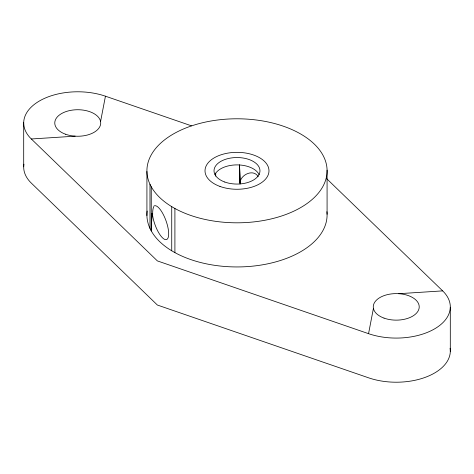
<?xml version="1.0" encoding="UTF-8"?>
<svg xmlns="http://www.w3.org/2000/svg" width="474" height="474" viewBox="0 0 474 474"><rect width="100%" height="100%" fill="white"/><g stroke="black" fill="none" stroke-linecap="round" stroke-linejoin="round"><path stroke-width="0.71" d="M215.694 176.103L215.723 173.158M240.057 184.025L239.571 164.976L240.016 182.715M326.912 211.694A90.084 52.01 0 0 1 275.074 262.069A90.084 52.01 0 0 1 174.906 252.618L171.73 250.782A90.084 52.01 0 0 1 151.253 230.879L151.97 213.472L151.976 213.981M147.165 211.048A90.084 52.01 0 0 0 149.985 228.397L151.253 230.879L151.976 213.727M240.051 182.294C240.999 174.438 253.578 168.691 258.17 176.66M100.577 121.504L105.447 96.192L191.46 125.829M105.447 96.192A54.054 31.207 0 0 0 39.526 100.926A54.054 31.207 0 0 0 31.337 138.983L157.374 260.907L368.553 333.672L373.423 308.361M31.337 138.983L75.176 136.168M398.824 293.696L442.663 290.882A54.054 31.207 0 0 1 434.474 328.944A54.054 31.207 0 0 1 368.553 333.672M149.985 184.262L151.253 186.75A90.084 52.01 0 0 0 171.73 206.646L174.906 208.483A90.084 52.01 0 0 0 319.269 191.994A90.084 52.01 0 0 0 244.104 118.95A90.084 52.01 0 0 0 149.985 184.262L149.985 228.397M326.728 178.734L442.663 290.882M239.571 164.976L240.004 183.142M450.3 307.229L450.3 351.364M327.078 170.154L327.078 214.284M174.906 208.483L174.906 252.618M171.73 206.646L171.73 250.782M151.253 186.75L151.253 230.879M146.922 171.446L146.922 215.581M23.7 122.636L23.7 166.771M214.965 174.402A22.971 13.26 0 0 1 237.284 164.893A22.971 13.26 0 0 1 259.189 174.722M152.687 214.509A17.888 4.835 78.5 0 1 153.641 206.937M153.73 206.231A17.935 5.848 70.2 0 1 166.67 222.703A17.935 5.848 70.2 0 1 164.188 239.139A17.935 5.848 70.2 0 1 152.48 214.497M23.937 164.176A54.054 31.207 0 0 0 31.337 183.118L157.374 305.037L368.553 377.808A54.054 31.207 0 0 0 424.994 377.44A54.054 31.207 0 0 0 450.093 348.248M219.983 186.436A31.983 18.462 0 0 0 268.959 171.493A31.983 18.462 0 0 0 222.057 154.477A31.983 18.462 0 0 0 219.983 186.436M384.029 318.107A22.971 13.26 0 0 0 419.206 307.371A22.971 13.26 0 0 0 385.516 295.148A22.971 13.26 0 0 0 384.029 318.107M65.525 134.219A22.971 13.26 0 0 0 100.701 123.489A22.971 13.26 0 0 0 67.012 111.266A22.971 13.26 0 0 0 65.525 134.219M224.777 182.028A22.971 13.26 0 0 0 259.953 171.298A22.971 13.26 0 0 0 226.264 159.074A22.971 13.26 0 0 0 224.777 182.028"/></g></svg>
